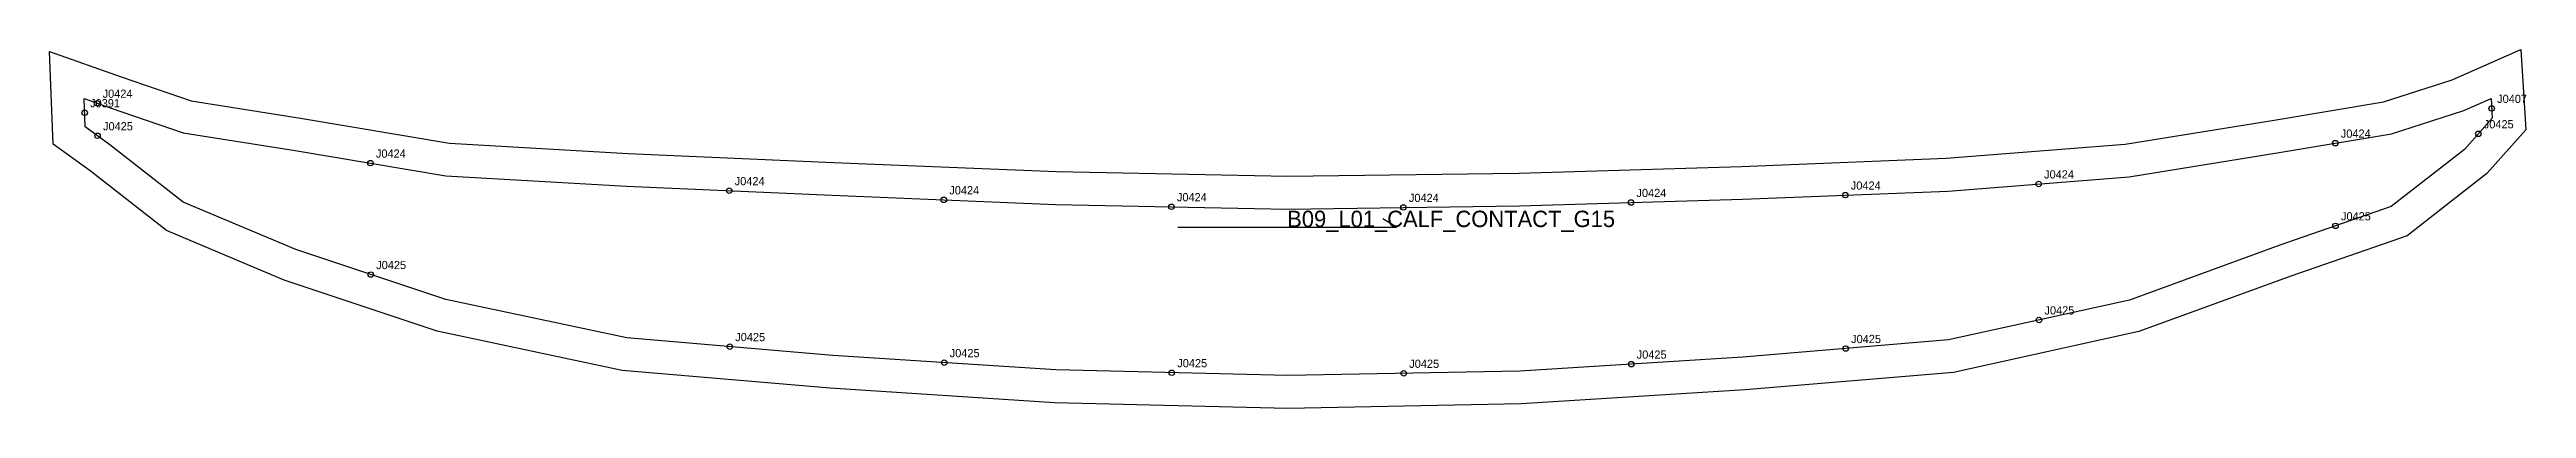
# Model space of a CAD drawing. Header units: millimetres. Extents: x -13 to 894, y -113 to 18.
import ezdxf

# ---------------------------------------------------------------- set-up
doc = ezdxf.new("R2010")
doc.units = ezdxf.units.MM
for name, color, linetype in [('CUT', 1, 'Continuous'), ('GRAIN', 3, 'Continuous'), ('LABEL', 7, 'Continuous'), ('NOTCH', 2, 'Continuous'), ('SEW', 5, 'Continuous')]:
    doc.layers.add(name, color=color, linetype=linetype)

msp = doc.modelspace()

# ---------------------------------------------------------------- linework, layer by layer
at = {"layer": 'CUT'}
msp.add_lwpolyline([(-12.65, 17.28), (13.51, 7.91), (39.11, -0.8), (79.13, -7.11), (133.69, -16.32), (199.01, -20.07), (274.22, -23.34), (355.78, -26.72), (440.35, -28.4), (524.93, -27.21), (606.41, -24.79), (681.38, -21.84), (746.82, -16.71), (801.3, -7.85), (841.4, -1.21), (866.47, 6.83), (891.6, 17.93), (893.46, -11.46), (879.17, -27.37), (850.01, -50.19), (807.41, -64.89), (751.81, -85.21), (683.97, -100.13), (607.8, -106.55), (525.79, -111.63), (440.4, -113.3), (355.02, -111.2), (273, -105.89), (196.85, -99.4), (129.18, -85.1), (73.2, -66.45), (30.12, -48.28), (2.26, -26.46), (-11.38, -16.72), (-12.65, 17.28)], close=True, dxfattribs=at)
at = {"layer": 'GRAIN'}
for p, q in [((480.22, -46.99), (475.22, -43.99)), ((400.22, -46.99), (480.22, -46.99))]:
    msp.add_line(p, q, dxfattribs=at)
at = {"layer": 'NOTCH'}
for centre in [(0.19, -5.19), (4.78, -1.71), (880.94, -3.6), (4.92, -13.61), (823.74, -16.3), (876.06, -12.88), (104.77, -23.6), (236.06, -33.69), (314.57, -37.02), (644.45, -35.3), (715.17, -31.22), (397.86, -39.56), (482.75, -39.81), (566.01, -38), (823.8, -46.54), (104.88, -64.36), (715.31, -80.95), (236.25, -90.71), (644.55, -91.41), (314.73, -96.57), (397.99, -100.25), (482.87, -100.47), (566.11, -97.11)]:
    msp.add_circle(centre, 1, dxfattribs=at)
at = {"layer": 'SEW'}
msp.add_lwpolyline([(0, 0), (9.55, -3.42), (36.22, -12.49), (77.2, -18.95), (132.34, -28.26), (198.4, -32.05), (273.72, -35.33), (355.42, -38.72), (440.31, -40.4), (525.19, -39.21), (606.83, -36.78), (682.08, -33.82), (748.25, -28.63), (803.24, -19.69), (844.23, -12.91), (870.74, -4.41), (880.71, 0), (881.17, -7.19), (870.94, -18.57), (844.2, -39.5), (803.4, -53.58), (748.45, -73.66), (682.17, -88.24), (606.93, -94.58), (525.3, -99.63), (440.43, -101.3), (355.56, -99.21), (273.9, -93.93), (198.61, -87.5), (132.32, -73.5), (77.44, -55.21), (36.26, -37.84), (9.45, -16.85), (0.39, -10.38)], close=True, dxfattribs=at)

# ---------------------------------------------------------------- texts
at = {"layer": 'LABEL'}
for s, height, p in [('J0424', 3, (6.78, 0.29)), ('J0407', 3, (882.94, -1.6)), ('J0391', 3, (2.19, -3.19)), ('J0425', 3, (6.92, -11.61)), ('J0425', 3, (878.06, -10.88)), ('J0424', 3, (825.74, -14.3)), ('J0424', 3, (106.77, -21.6)), ('J0424', 3, (717.17, -29.22)), ('J0424', 3, (238.06, -31.69)), ('J0424', 3, (316.57, -35.02)), ('J0424', 3, (399.86, -37.56)), ('J0424', 3, (484.75, -37.81)), ('J0424', 3, (568.01, -36)), ('J0424', 3, (646.45, -33.3)), ('B09_L01_CALF_CONTACT_G15', 6, (440.22, -46.99)), ('J0425', 3, (825.8, -44.54)), ('J0425', 3, (106.88, -62.36)), ('J0425', 3, (717.31, -78.95)), ('J0425', 3, (238.25, -88.71)), ('J0425', 3, (646.55, -89.41)), ('J0425', 3, (316.73, -94.57)), ('J0425', 3, (399.99, -98.25)), ('J0425', 3, (484.87, -98.47)), ('J0425', 3, (568.11, -95.11))]:
    msp.add_text(s, height=height, dxfattribs=at).set_placement(p)

doc.saveas('drawing.dxf')
